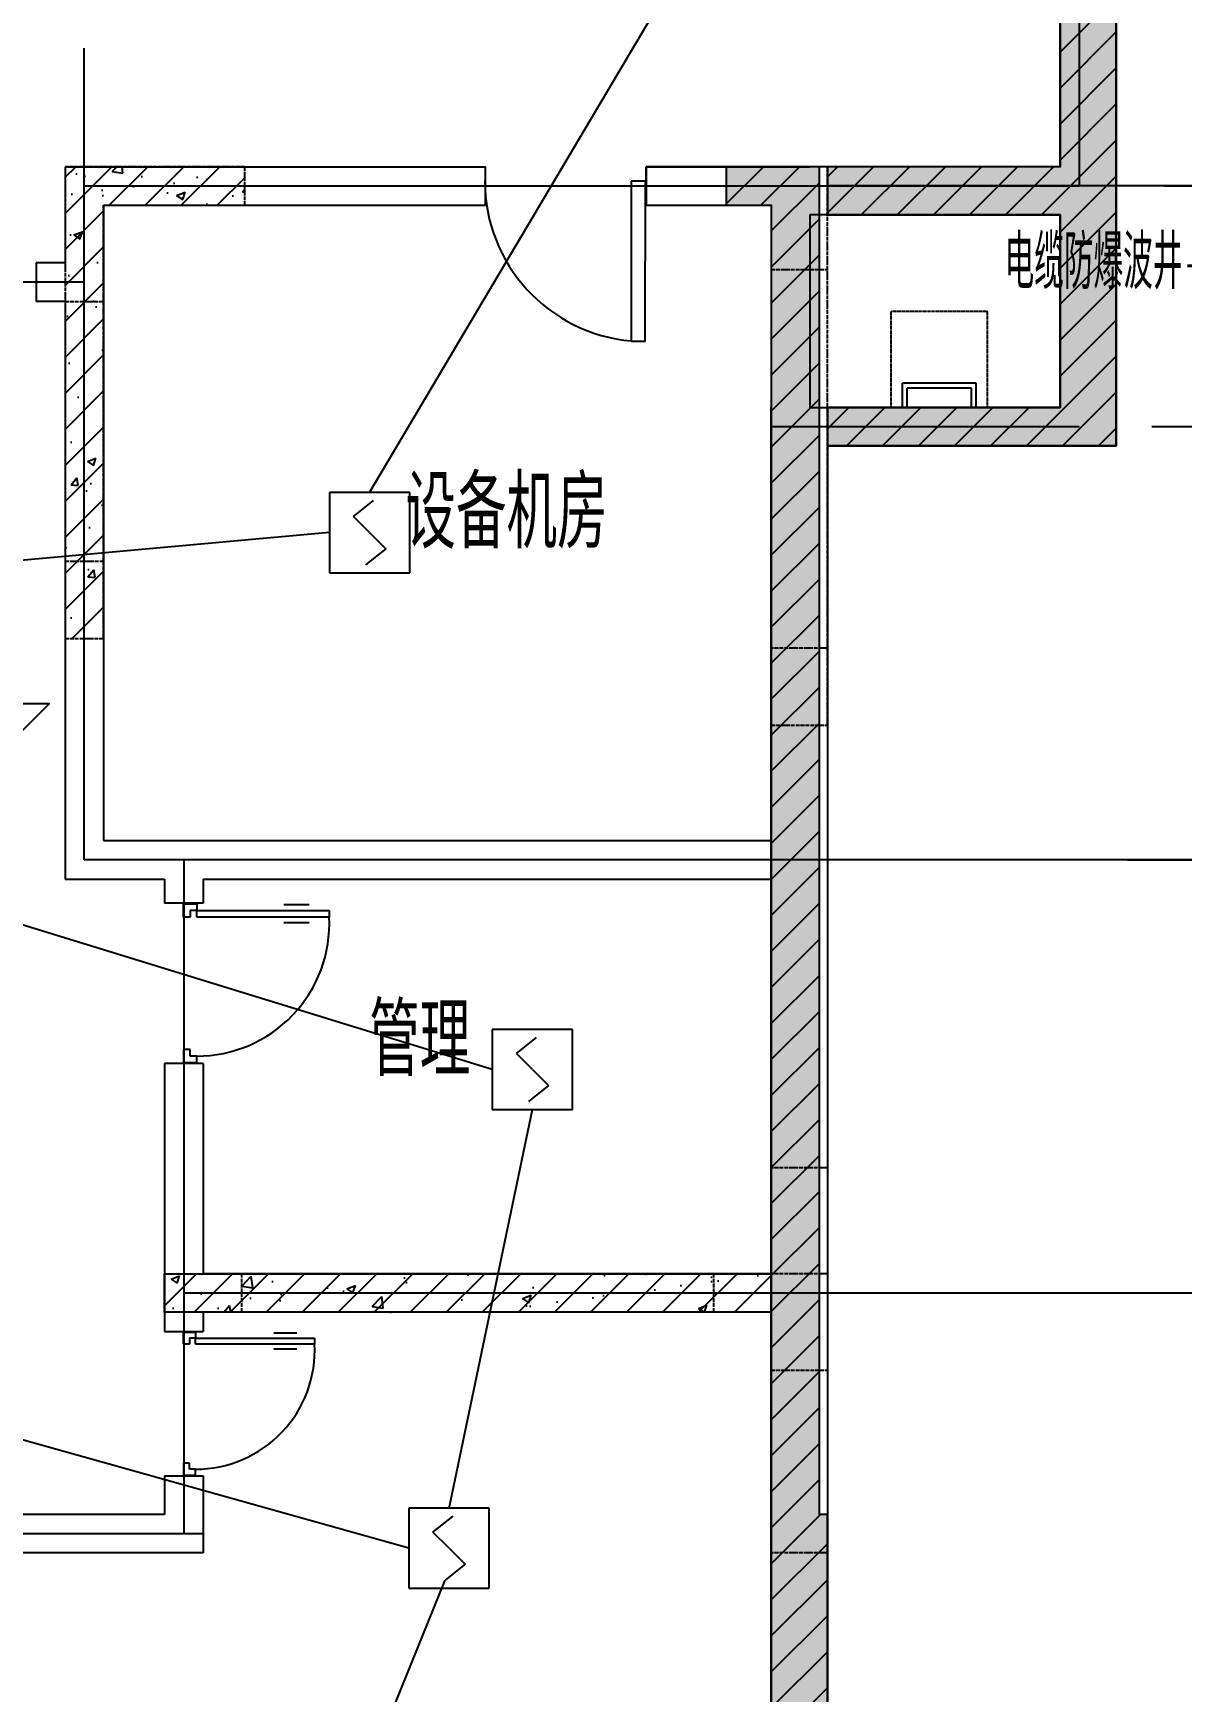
# Model space of a CAD drawing. Extents: x -170759 to 304867, y -311201 to 112352.
# Drawn here: x 106043 to 113200, y -253093 to -242755 of the extents above; entities that cross this region are included whole.
import ezdxf

# ---------------------------------------------------------------- set-up
doc = ezdxf.new("R2010")
doc.units = 0
for name, pattern in [('ACAD_ISO04W100', [30.5, 24, -3, 0.5, -3]), ('DASH', [0.35, 0.25, -0.1]), ('DOTE', [2.42, 2, -0.2, 0.02, -0.2])]:
    doc.linetypes.add(name, pattern=pattern)
doc.layers.get('0').update_dxf_attribs({"linetype": 'CONTINUOUS'})
doc.layers.get('DEFPOINTS').update_dxf_attribs({"linetype": 'CONTINUOUS'})
for name, color, linetype in [('DOTE', 251, 'CONTINUOUS'), ('EQUIP', 3, 'CONTINUOUS'), ('MC', 3, 'CONTINUOUS'), ('STAIR', 2, 'CONTINUOUS'), ('TC', 253, 'CONTINUOUS'), ('TEXT', 6, 'CONTINUOUS'), ('TXT', 3, 'CONTINUOUS'), ('WALL', 7, 'CONTINUOUS'), ('WINDOW', 151, 'CONTINUOUS'), ('ZXX', 2, 'ACAD_ISO04W100'), ('导线', 1, 'CONTINUOUS')]:
    doc.layers.add(name, color=color, linetype=linetype)
doc.styles.add('DIM_FONT', font='SIMPLEX.shx', dxfattribs={"width": 0.8})
doc.styles.add('HZTXT', font='txt.shx', dxfattribs={"width": 0.8, "bigfont": 'hztxt.shx'})
doc.dimstyles.new('NORMAL', dxfattribs={"dimtxt": 300, "dimasz": 1, "dimexe": 250, "dimexo": 300, "dimgap": 150, "dimtad": 1, "dimdec": 0, "dimzin": 0, "dimdsep": 46, "dimtxsty": 'DIM_FONT', "dimblk": '_DIMX', "dimblk1": '_DIMX', "dimblk2": '_DIMX', "dimsah": 1, "dimcen": 2.5, "dimclrt": 7, "dimadec": 0, "dimazin": 0, "dimtfac": 1, "dimtdec": 0, "dimtix": 1, "dimtmove": 2, "dimatfit": 3, "dimldrblk": '_DIMX', "dimfxl": 0, "dimtolj": 1, "dimtzin": 0, "dimarcsym": 0})
pattern_1 = [(50, (50704.1, -264957.1), (546.554, -47.8173), [57.15, -628.65]), (355, (50704.1, -264957.1), (-105.7285, 573.17), [45.72, -502.92]), (100.451, (50749.67, -264961.1), (440.8275, 525.35), [48.57, -534.27]), (46.1842, (50704.1, -264804.7), (813.237, -126.127), [85.725, -942.975]), (96.6356, (50771.9, -264815.2), (712.213, 742.277), [72.855, -801.405]), (351.184, (50704.1, -264804.7), (712.214, 742.275), [68.58, -754.38]), (21, (50780.3, -264842.8), (454.8446, -306.7966), [57.15, -628.65]), (326, (50780.3, -264842.8), (185.406, 552.564), [45.72, -502.92]), (71.4514, (50818.2, -264868.36), (640.2495, 245.7686), [48.57, -534.27]), (37.5, (50704.12, -264957.1), (9.2658, 253.6651), [0, -496.824, 0, -510.54, 0, -504.825]), (7.5, (50704.12, -264957.1), (200.459, 300.5417), [0, -291.084, 0, -485.394, 0, -192.405]), (327.5, (50534.2, -264957.1), (406.7718, -17.18623), [0, -190.5, 0, -594.36, 0, -788.67]), (317.5, (50458, -264957.1), (444.3875, 76.2795), [0, -247.65, 0, -394.716, 0, -560.07])]
pattern_2 = [(45, (48812.71, -264957.1), (-112.2532, 112.2532), [])]

# ---------------------------------------------------------------- blocks, each defined once
blk = doc.blocks.new('_DIMX')
blk.add_line((-150, 0), (150, 0))
at = {"const_width": 50}
blk.add_lwpolyline([(-70, -70), (70, 70)], dxfattribs=at)
blk = doc.blocks.new('*D370')
at = {"layer": 'DEFPOINTS', "color": 0}
for p in [(112792, -243707, 0), (116036, -243707), (112562, -258337)]:
    blk.add_point(p, dxfattribs=at)
at = {"layer": 'TC', "color": 0, "lineweight": -2}
for p, q in [((113092, -243707), (116286, -243707)), ((116036, -258336), (116036, -243708)), ((112862, -258337), (116286, -258337))]:
    blk.add_line(p, q, dxfattribs=at)
for p, rotation in [((116036, -243707), 90), ((116036, -258337), 270)]:
    blk.add_blockref('_DIMX', p, dxfattribs=dict(at, rotation=rotation))
at = {"layer": 'TC', "color": 7, "insert": (116336, -252024), "char_height": 300, "attachment_point": 5, "rotation": 90, "style": 'DIM_FONT'}
blk.add_mtext('\\A1;14630', dxfattribs=at)
blk = doc.blocks.new('*D413')
at = {"layer": 'DEFPOINTS', "color": 0}
for p in [(112562, -250607, 0), (115172, -250607), (114407, -253907)]:
    blk.add_point(p, dxfattribs=at)
at = {"layer": 'TC', "color": 0, "lineweight": -2}
for p, q in [((112862, -250607), (115422, -250607)), ((115172, -253906), (115172, -250608)), ((114707, -253907), (115422, -253907))]:
    blk.add_line(p, q, dxfattribs=at)
for p, rotation in [((115172, -250607), 90), ((115172, -253907), 270)]:
    blk.add_blockref('_DIMX', p, dxfattribs=dict(at, rotation=rotation))
at = {"layer": 'TC', "color": 7, "insert": (114872, -252257), "char_height": 300, "attachment_point": 5, "rotation": 90, "style": 'DIM_FONT'}
blk.add_mtext('\\A1;3300', dxfattribs=at)
blk = doc.blocks.new('M_A23MCU')
for p, q in [((-0.454, 0.081), (-0.454, 0.905)), ((-0.454, 0.905), (-0.413, 0.905)), ((-0.413, 0.905), (-0.413, 0.081)), ((-0.489, 0.782), (-0.489, 0.624)), ((-0.378, 0.782), (-0.378, 0.624)), ((-0.495, -0.002), (-0.495, 0.081)), ((-0.495, 0.081), (-0.454, 0.081)), ((-0.413, 0.081), (-0.454, 0.081)), ((-0.454, 0.081), (-0.454, 0.039)), ((-0.454, 0.039), (-0.413, 0.039)), ((-0.413, 0.039), (-0.413, -0.002)), ((0.412, 0.039), (0.412, -0.002)), ((0.453, 0.039), (0.412, 0.039)), ((0.453, 0.081), (0.453, 0.039)), ((0.494, 0.081), (0.453, 0.081)), ((0.494, -0.002), (0.494, 0.081)), ((-0.413, -0.002), (-0.495, -0.002)), ((-0.495, -0.002), (-0.495, -0.002)), ((0.412, -0.002), (0.494, -0.002)), ((0.494, -0.002), (0.494, -0.002))]:
    blk.add_line(p, q)
blk.add_arc((-0.372, 0.082), 0.825, 359.9283, 92.866)
blk = doc.blocks.new('_LINKPT1')
blk.add_line((0, 0), (0, 0))
blk = doc.blocks.new('M_I14YDH')
for p, q in [((0.5, 0.5), (-0.5, 0.5)), ((-0.5, 0.5), (-0.5, -0.5)), ((0.5, -0.5), (0.5, 0.5)), ((-0.2, 0.2), (0.05, 0.4)), ((0, 0), (-0.2, 0.2)), ((0, 0), (0.2, -0.2)), ((0.2, -0.2), (-0.05, -0.4)), ((-0.5, -0.5), (0.5, -0.5))]:
    blk.add_line(p, q)
for p in [(0, 0.5), (-0.5, 0), (0.5, 0), (0, -0.5)]:
    blk.add_blockref('_LINKPT1', p)
at = {"width": 0.8, "flags": 9}
blk.add_attdef('A', (0, 0), '', height=0.00002, dxfattribs=at)
blk = doc.blocks.new('*D414')
at = {"layer": 'DEFPOINTS', "color": 0}
for p in [(112714, -245207, 0), (115184, -245207), (115194, -247907, 0)]:
    blk.add_point(p, dxfattribs=at)
at = {"layer": 'TC', "color": 0, "lineweight": -2}
for p, q in [((113014, -245207), (115434, -245207)), ((115184, -247906), (115184, -245208))]:
    blk.add_line(p, q, dxfattribs=at)
for p, rotation in [((115184, -245207), 90), ((115184, -247907), 270)]:
    blk.add_blockref('_DIMX', p, dxfattribs=dict(at, rotation=rotation))
at = {"layer": 'TC', "color": 7, "insert": (114884, -246557), "char_height": 300, "attachment_point": 5, "rotation": 90, "style": 'DIM_FONT'}
blk.add_mtext('\\A1;2700', dxfattribs=at)
blk = doc.blocks.new('*D415')
at = {"layer": 'DEFPOINTS', "color": 0}
for p in [(112562, -247907, 0), (115184, -247907), (115194, -250607, 0)]:
    blk.add_point(p, dxfattribs=at)
at = {"layer": 'TC', "color": 0, "lineweight": -2}
for p, q in [((112862, -247907), (115434, -247907)), ((115184, -250606), (115184, -247908))]:
    blk.add_line(p, q, dxfattribs=at)
for p, rotation in [((115184, -247907), 90), ((115184, -250607), 270)]:
    blk.add_blockref('_DIMX', p, dxfattribs=dict(at, rotation=rotation))
at = {"layer": 'TC', "color": 7, "insert": (115484, -248709), "char_height": 300, "attachment_point": 5, "rotation": 90, "style": 'DIM_FONT'}
blk.add_mtext('\\A1;2700', dxfattribs=at)
blk = doc.blocks.new('M-90')
at = {"layer": 'MC'}
for p, q in [((0, 810), (0, 0)), ((0, 810), (71.1, 810)), ((71.1, 0), (71.1, 810)), ((0, 0), (71.1, 0))]:
    blk.add_line(p, q, dxfattribs=at)
blk.add_arc((0, 0), 810, 0, 84.96083, dxfattribs=at)
blk = doc.blocks.new('A$C52D86A53')
at = {"layer": 'WALL', "xscale": -1, "rotation": 186.999999999998}
blk.add_blockref('M-90', (-98.7, 804), dxfattribs=at)

msp = doc.modelspace()

# ---------------------------------------------------------------- hatches: boundary and pattern name
at = {"layer": 'WALL'}
h = msp.add_hatch(dxfattribs=at)
h.set_pattern_fill('AR-CONC', color=256, scale=3, style=0)
h.set_pattern_definition(pattern_1)
h.paths.add_polyline_path([(110991.64473, -245327.46476), (112791.64473, -245327.46476), (112791.64473, -222077.46476), (51913.70716, -222077.46476), (51913.70716, -222427.46476), (112441.64473, -222427.46476), (112441.64473, -243587.46476), (110991.64473, -243587.46476), (110991.64473, -243887.46476), (112441.64473, -243887.46476), (112441.64473, -245087.46476), (110991.64473, -245087.46476)])
h = msp.add_hatch(dxfattribs=at)
h.set_pattern_fill('ANSI31', color=256, scale=50, style=0)
h.set_pattern_definition([(45, (50704.12, -266220.2), (-112.2532, 112.2532), [])])
h.paths.add_polyline_path([(110991.64473, -245327.46476), (112791.64473, -245327.46476), (112791.64473, -222077.46476), (51913.70716, -222077.46476), (51913.70716, -222427.46476), (112441.64473, -222427.46476), (112441.64473, -243587.46476), (110991.64473, -243587.46476), (110991.64473, -243887.46476), (112441.64473, -243887.46476), (112441.64473, -245087.46476), (110991.64473, -245087.46476)])
h = msp.add_hatch(dxfattribs=at)
h.set_pattern_fill('AR-CONC', color=256, scale=3, style=0)
h.set_pattern_definition(pattern_1)
h.paths.add_polyline_path([(81481.64473, -244107.46476), (81481.64473, -243587.46476), (78731.64473, -243587.46476), (78731.64473, -254137.46476), (79931.64473, -254137.46476), (79931.64473, -258337.46476), (109791.64473, -258337.46476), (109791.64473, -254137.46476), (110991.64473, -254137.46476), (110991.64473, -251987.46476), (110941.64473, -251987.46476), (110941.64473, -243587.46476), (110361.64473, -243587.46476), (110361.64473, -243827.46476), (110641.64473, -243827.46476), (110641.64473, -253787.46476), (106861.64473, -253787.46476), (106861.64473, -254027.46476), (109441.64473, -254027.46476), (109441.64473, -257987.46476), (105781.64473, -257987.46476), (80281.64473, -257987.46476), (80281.64473, -253787.46476), (79081.64473, -253787.46476), (79081.64689, -243827.46456), (80031.64473, -243827.46476), (80031.64473, -244107.46476), (80281.64473, -244107.46476), (80281.64473, -243827.46476), (81241.64473, -243827.46476), (81241.64473, -244107.46476)])
h = msp.add_hatch(dxfattribs=at)
h.set_pattern_fill('ANSI31', color=256, scale=50, style=0)
h.set_pattern_definition(pattern_2)
h.paths.add_polyline_path([(81481.64473, -244107.46476), (81481.64473, -243587.46476), (78731.64473, -243587.46476), (78731.64473, -254137.46476), (79931.64473, -254137.46476), (79931.64473, -258337.46476), (109791.64473, -258337.46476), (109791.64473, -254137.46476), (110991.64473, -254137.46476), (110991.64473, -251987.46476), (110941.64473, -251987.46476), (110941.64473, -243587.46476), (110361.64473, -243587.46476), (110361.64473, -243827.46476), (110641.64473, -243827.46476), (110641.64473, -253787.46476), (106861.64473, -253787.46476), (106861.64473, -254027.46476), (109441.64473, -254027.46476), (109441.64473, -257987.46476), (105781.64473, -257987.46476), (80281.64473, -257987.46476), (80281.64473, -253787.46476), (79081.64473, -253787.46476), (79081.64689, -243827.46456), (80031.64473, -243827.46476), (80031.64473, -244107.46476), (80281.64473, -244107.46476), (80281.64473, -243827.46476), (81241.64473, -243827.46476), (81241.64473, -244107.46476)])
h = msp.add_hatch(dxfattribs=at)
h.set_pattern_fill('AR-CONC', color=256, scale=3, style=0)
h.set_pattern_definition(pattern_1)
h.paths.add_polyline_path([(107361.64473, -243827.46476), (107361.64473, -243587.46476), (106241.64473, -243587.46476), (106241.64473, -244187.46476), (106241.64473, -244187.46476), (106241.64473, -244427.46476), (106241.64473, -246527.46476), (106481.64473, -246527.46476), (106481.64473, -243827.46476)])
h = msp.add_hatch(dxfattribs=at)
h.set_pattern_fill('ANSI31', color=256, scale=50, style=0)
h.set_pattern_definition([(45, (51711.49, -264957.1), (-112.2532, 112.2532), [])])
h.paths.add_polyline_path([(107361.64473, -243827.46476), (107361.64473, -243587.46476), (106241.64473, -243587.46476), (106241.64473, -244187.46476), (106241.64473, -244187.46476), (106241.64473, -244427.46476), (106241.64473, -246527.46476), (106481.64473, -246527.46476), (106481.64473, -243827.46476)])
h = msp.add_hatch(dxfattribs=at)
h.set_pattern_fill('AR-CONC', color=256, scale=3, style=0)
h.set_pattern_definition(pattern_1)
h.paths.add_polyline_path([(106861.64473, -250487.46476), (110641.64473, -250487.46476), (110641.64473, -250727.46476), (106861.64473, -250727.46476)])
h = msp.add_hatch(dxfattribs=at)
h.set_pattern_fill('ANSI31', color=256, scale=50, style=0)
h.set_pattern_definition(pattern_2)
h.paths.add_polyline_path([(106861.64473, -250487.46476), (110641.64473, -250487.46476), (110641.64473, -250727.46476), (106861.64473, -250727.46476)])

# ---------------------------------------------------------------- linework, layer by layer
at = {"elevation": 0}
msp.add_lwpolyline([(106861.64473, -250487.46476), (110641.64473, -250487.46476), (110641.64473, -250727.46476), (106861.64473, -250727.46476)], close=True, dxfattribs=at)
at = {"layer": 'DOTE', "color": 251, "linetype": 'DOTE', "ltscale": 0.5}
for p, q in [((112561.64473, -243707.46476, 0), (112561.64473, -222187.46476, 0)), ((106361.64473, -247907.46476, 0), (106361.64473, -242848.25726, 0)), ((106361.64473, -243707.46476, 0), (112561.64473, -243707.46476, 0)), ((116504.73377, -243707.46476, 0), (110991.64473, -243707.46476, 0)), ((106361.64473, -244307.46476, 0), (104561.64473, -244307.46476, 0)), ((110641.64473, -245207.46476, 0), (112561.64473, -245207.46476, 0)), ((116504.73377, -247907.46476), (106361.64473, -247907.46476, 0)), ((106981.64473, -247907.46476, 0), (106981.64473, -252107.46476, 0)), ((116531.42766, -250607.46476), (106981.64473, -250607.46476, 0)), ((107101.64473, -252107.46476, 0), (94861.64473, -252107.46476, 0))]:
    msp.add_line(p, q, dxfattribs=at)
at = {"layer": 'STAIR', "linetype": 'DASH', "ltscale": 0.6}
for p, q in [((111388.95506, -245087.46476, 0), (111388.95506, -244487.46476, 0)), ((111388.95506, -244487.46476, 0), (111988.95506, -244487.46476, 0)), ((111988.95506, -245087.46476, 0), (111988.95506, -244487.46476, 0))]:
    msp.add_line(p, q, dxfattribs=at)
at = {"layer": 'STAIR'}
for p, q in [((111458.95506, -245087.46476, 0), (111458.95506, -244937.46476, 0)), ((111918.95506, -244937.46476, 0), (111458.95506, -244937.46476, 0)), ((111488.95506, -245087.46476, 0), (111488.95506, -244967.46476, 0)), ((111888.95506, -244967.46476, 0), (111488.95506, -244967.46476, 0)), ((111888.95506, -245087.46476, 0), (111888.95506, -244967.46476, 0)), ((111888.95506, -245087.46476, 0), (111888.95506, -244967.46476, 0)), ((111918.95506, -245087.46476, 0), (111918.95506, -244937.46476, 0))]:
    msp.add_line(p, q, dxfattribs=at)
at = {"layer": 'TC'}
msp.add_line((108861.78027, -243827.46476, 0), (108861.78027, -243587.46476, 0), dxfattribs=at)
at = {"layer": 'TEXT', "color": 3}
msp.add_lwpolyline([(105743.22584, -246935.26039), (105943.22584, -247135.3393), (106143.22584, -246935.26039), (104897.07694, -246935.26039)], dxfattribs=at)
at = {"layer": 'WALL'}
for p, q in [((112441.64473, -243587.46476, 0), (112441.64473, -222171.29658, 0)), ((112791.64473, -222171.29658, 0), (112791.64473, -245327.46476, 0)), ((106241.64473, -243587.46476, 0), (107161.64473, -243587.46476, 0)), ((106241.64473, -243587.46476, 0), (106241.64473, -244187.46476, 0)), ((107161.64473, -243587.46476, 0), (108861.78027, -243587.46476, 0)), ((108861.78027, -243827.46476, 0), (108861.78027, -243587.46476, 0)), ((110881.64473, -243587.46476, 0), (109861.78027, -243587.46476, 0)), ((109861.78027, -243587.46476, 0), (109861.78027, -243827.46456, 0)), ((109861.78027, -243827.46476, 0), (109861.78027, -243587.46476, 0)), ((109861.78027, -243587.46476, 0), (110881.64473, -243587.46476, 0)), ((109861.78027, -243587.46476, 0), (109861.78027, -243827.46476, 0)), ((110881.64473, -243587.46476, 0), (109861.78027, -243587.46476, 0)), ((109861.78027, -243587.46476, 0), (109861.78027, -243827.46456, 0)), ((109861.78027, -243827.46476, 0), (109861.78027, -243587.46476, 0)), ((109861.78027, -243587.46476, 0), (110881.64473, -243587.46476, 0)), ((109861.78027, -243827.46476, 0), (109861.78027, -243587.46476, 0)), ((112441.64473, -243587.46476, 0), (110881.64473, -243587.46476, 0)), ((106481.64473, -243827.46476, 0), (106481.64473, -247787.46476, 0)), ((106481.64473, -243827.46476, 0), (107161.64473, -243827.46476, 0)), ((107161.64473, -243827.46476, 0), (108861.78027, -243827.46476, 0)), ((109861.78027, -243827.46456, 0), (110641.64473, -243827.46456, 0)), ((109861.78027, -243827.46476, 0), (110641.64473, -243827.46476, 0)), ((109861.78027, -243827.46476, 0), (110641.64473, -243827.46476, 0)), ((110641.64473, -243827.46476, 0), (110641.64473, -246407.46476, 0)), ((110641.64473, -243827.46476, 0), (110641.64473, -246407.46476, 0)), ((110881.64473, -243887.46476, 0), (110881.64473, -245087.52758, 0)), ((112441.64473, -243887.46476, 0), (110881.64473, -243887.46476, 0)), ((112441.64473, -245087.46476, 0), (112441.64473, -243887.46476, 0)), ((106241.64473, -244187.46476, 0), (106061.64473, -244187.46476, 0)), ((106061.64473, -244187.46476, 0), (106061.64473, -244427.46476, 0)), ((106241.64473, -244187.46476, 0), (106241.64473, -244187.46476, 0)), ((106241.64473, -244427.46476, 0), (106061.64473, -244427.46476, 0)), ((106241.64473, -244427.46476, 0), (106241.64473, -248027.46476, 0)), ((110641.64473, -253787.46476, 0), (110641.64473, -245087.53725, 0)), ((110881.64473, -245087.52758, 0), (112441.64473, -245087.46476, 0)), ((110991.64473, -245327.46476, 0), (110991.64473, -254137.46476, 0)), ((112791.64473, -245327.46476, 0), (110991.64473, -245327.46476, 0)), ((106481.64473, -247787.46476, 0), (110641.64473, -247787.46476, 0)), ((106241.64473, -248027.46476, 0), (106861.64473, -248027.46476, 0)), ((106861.64473, -248027.46476, 0), (106861.64473, -248177.46476, 0)), ((107101.64473, -248027.46476, 0), (110641.64473, -248027.46476, 0)), ((107101.64473, -248027.46476, 0), (107101.64473, -248177.46476, 0)), ((107101.64473, -248177.46476, 0), (106861.64473, -248177.46476, 0)), ((106861.64473, -249177.46476, 0), (106861.64473, -250847.46476, 0)), ((107101.64473, -249177.46476, 0), (106861.64473, -249177.46476, 0)), ((107101.64473, -249177.46476, 0), (107101.64473, -250487.46476, 0)), ((110641.64473, -250487.46476, 0), (107101.64473, -250487.46476, 0)), ((110641.64473, -250727.46476, 0), (107101.64473, -250727.46476, 0)), ((107101.64473, -250727.46476, 0), (107101.64473, -250847.46476, 0)), ((106861.64473, -250847.46476, 0), (107101.64473, -250847.46476, 0)), ((106861.64473, -251747.46476, 0), (107101.64473, -251747.46476, 0)), ((106861.64473, -251747.46476, 0), (106861.64473, -251987.46476, 0)), ((107101.64473, -251747.46476, 0), (107101.64473, -252227.46476, 0)), ((106861.64473, -251987.46476, 0), (105781.64473, -251987.46476, 0)), ((107101.64473, -252227.46476, 0), (105781.64473, -252227.46476, 0))]:
    msp.add_line(p, q, dxfattribs=at)
at = {"layer": 'WALL', "elevation": 0}
msp.add_lwpolyline([(110991.64473, -245327.46476), (112791.64473, -245327.46476), (112791.64473, -222077.46476), (51913.70716, -222077.46476), (51913.70716, -222427.46476), (112441.64473, -222427.46476), (112441.64473, -243587.46476), (110991.64473, -243587.46476), (110991.64473, -243887.46476), (112441.64473, -243887.46476), (112441.64473, -245087.46476), (110991.64473, -245087.46476)], close=True, dxfattribs=at)
msp.add_lwpolyline([(79931.64473, -258337.46476), (109791.64473, -258337.46476), (109791.64473, -254137.46476), (110991.64473, -254137.46476), (110991.64473, -251987.46476), (110941.64473, -251987.46476), (110941.64473, -243587.46476), (110361.64473, -243587.46476), (110361.64473, -243827.46476), (110641.64473, -243827.46476), (110641.64473, -253787.46476), (106861.64473, -253787.46476), (106861.64473, -254027.46476), (109441.64473, -254027.46476), (109441.64473, -257987.46476), (105781.64473, -257987.46476), (80281.64473, -257987.46476)], dxfattribs=at)
at = {"layer": 'ZXX'}
for p, q in [((110641.64473, -244227.46456, 0), (110991.64473, -244227.46456, 0)), ((106241.64473, -244427.46476, 0), (106481.64473, -244427.46476, 0)), ((106481.64473, -246047.46476, 0), (106241.64473, -246047.46476, 0)), ((110991.64473, -246587.46476, 0), (110641.64473, -246587.46476, 0)), ((110991.64473, -249827.46476, 0), (110641.64473, -249827.46476, 0)), ((107341.64473, -250487.46476, 0), (107341.64473, -250727.46476, 0)), ((110281.64473, -250487.46476, 0), (110281.64473, -250727.46476, 0)), ((110991.64473, -250487.46476, 0), (110641.64473, -250487.46476, 0)), ((110641.64473, -251087.46476, 0), (110991.64473, -251087.46476, 0)), ((110991.64473, -252227.46476, 0), (110641.64473, -252227.46476, 0))]:
    msp.add_line(p, q, dxfattribs=at)
at = {"layer": 'ZXX', "elevation": 0}
for points in [[(107361.64473, -243827.46476), (107361.64473, -243587.46476), (106241.64473, -243587.46476), (106241.64473, -244187.46476), (106241.64473, -244187.46476), (106241.64473, -244427.46476), (106241.64473, -244427.46476), (106241.64473, -246527.46476), (106481.64473, -246527.46476), (106481.64473, -243827.46476), (107361.64473, -243827.46476)], [(110991.64473, -247067.46476), (110991.64473, -243587.46476), (110361.64473, -243587.46476), (110361.64473, -243827.46456), (110641.64473, -243827.46476), (110641.64473, -247067.46476), (110991.64473, -247067.46476)]]:
    msp.add_lwpolyline(points, dxfattribs=at)
at = {"layer": '导线'}
for p, q in [((108139.54825, -245618.45184), (110362.76608, -241865.82141)), ((107889.54825, -245868.45184), (105824.62017, -246053.62561)), ((108904.0468, -249214.00368), (105830.42079, -248269.6782)), ((108634.44733, -251947.70713), (109154.0468, -249464.00368)), ((108384.44733, -252197.70713), (104014.85718, -250974.52698)), ((107467.4969, -255212.66671), (108609.44733, -252397.70713))]:
    msp.add_line(p, q, dxfattribs=at)

# ---------------------------------------------------------------- block references
at = {"layer": 'EQUIP', "xscale": 500, "yscale": 500, "zscale": 500}
for p in [(108139.54825, -245868.45184), (109154.0468, -249214.00368), (108634.44733, -252197.70713)]:
    msp.add_blockref('M_I14YDH', p, dxfattribs=at)
at = {"layer": 'WALL', "xscale": -1.234999999999021, "yscale": 1.23499999998603, "zscale": 1.235, "rotation": 6.944311105126468}
msp.add_blockref('A$C52D86A53', (109856.93519, -244677.62561, 0), dxfattribs=at)
at = {"layer": 'WINDOW'}
for p, xscale, yscale, zscale, rotation in [((106981.64473, -248677.46476, 0), 1000, 1000, 1000, 269.9999999988923), ((106981.64473, -251297.46476, 0), 900, 900, 900, 270.0000000030001)]:
    msp.add_blockref('M_A23MCU', p, dxfattribs=dict(at, xscale=xscale, yscale=yscale, zscale=zscale, rotation=rotation))

# ---------------------------------------------------------------- texts
at = {"layer": 'TXT', "color": 3, "linetype": 'Continuous', "style": 'HZTXT'}
for s, height, width, p in [('电缆防爆波井-乙', 336, 0.55, (112095.35952, -244349.57641)), ('设备机房', 450, 0.7, (108362.56496, -245967.14952, 0)), ('管理', 450, 0.7, (108137.38213, -249255.29443, 0))]:
    msp.add_text(s, height=height, dxfattribs=dict(at, width=width)).set_placement(p)

# ---------------------------------------------------------------- dimensions: what is measured, and where the dimension line sits
at = {"layer": 'TC'}
dim = msp.add_linear_dim(base=(116036.12017, -243707.46476), p1=(112561.64473, -258337.46476), p2=(112791.64473, -243707.46476, 0), angle=270, dimstyle='NORMAL', dxfattribs=at)
dim.commit()
dim.dimension.update_dxf_attribs({"geometry": '*D370', "text_midpoint": (116336.12017, -252023.63445), "dimtype": 160})
dim = msp.add_linear_dim(base=(115183.50735, -245207.46476), p1=(115193.74323, -247907.46476, 0), p2=(112714.12342, -245207.46476, 0), angle=270, dimstyle='NORMAL', override={"dimse1": 1}, dxfattribs=at)
dim.commit()
dim.dimension.update_dxf_attribs({"geometry": '*D414', "text_midpoint": (114883.50735, -246557.46476)})
dim = msp.add_linear_dim(base=(115183.50735, -247907.46476), p1=(115193.74323, -250607.46476, 0), p2=(112561.64473, -247907.46476, 0), angle=270, dimstyle='NORMAL', override={"dimse1": 1}, dxfattribs=at)
dim.commit()
dim.dimension.update_dxf_attribs({"geometry": '*D415', "text_midpoint": (115483.50735, -248708.85891), "dimtype": 160})
dim = msp.add_linear_dim(base=(115171.6775, -250607.46476), p1=(114407.0668, -253907.46476), p2=(112561.64473, -250607.46476, 0), angle=270, dimstyle='NORMAL', dxfattribs=at)
dim.commit()
dim.dimension.update_dxf_attribs({"geometry": '*D413', "text_midpoint": (114871.6775, -252257.46476)})

doc.saveas('drawing.dxf')
